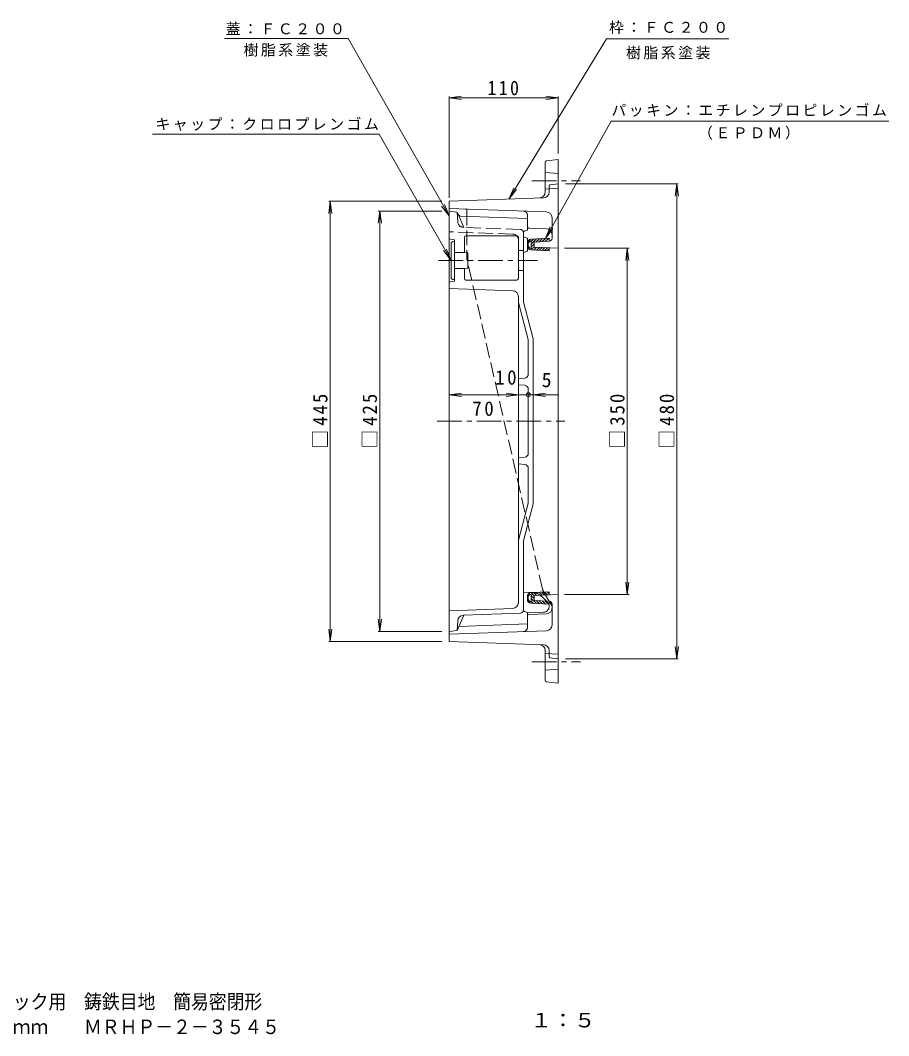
# Model space of a CAD drawing. Units: millimetres, scale not verified. Extents: x -960 to 817, y -688 to 698.
# Drawn here: x -60 to 817, y -688 to 338 of the extents above; entities that cross this region are included whole.
import ezdxf
from ezdxf.enums import TextEntityAlignment as Align

# ---------------------------------------------------------------- set-up
doc = ezdxf.new("R2010")
doc.units = ezdxf.units.MM
doc.header["$LTSCALE"] = 5
doc.header["$PDMODE"] = 32
doc.header["$PDSIZE"] = 4
doc.linetypes.add('CHAIN1', pattern=[8, 5, -1, 1, -1])
doc.linetypes.add('DASHED3', pattern=[4, 3, -1])
for name, color, linetype, lineweight in [('0-0_通り芯', 3, 'Continuous', 9), ('0-1_躯体', 2, 'Continuous', 9), ('0-2_仕上', 7, 'Continuous', 9), ('0-4_その他', 7, 'Continuous', 9), ('0-6_ハッチ', 6, 'Continuous', 9)]:
    doc.layers.add(name, color=color, linetype=linetype, lineweight=lineweight)
doc.layers.add('F-5_F-5ﾚｲﾔ', color=2, linetype='Continuous')
doc.styles.add('ＭＳ ゴシック', font='')
doc.styles.get('ＭＳ ゴシック').set_extended_font_data('MS Gothic')

msp = doc.modelspace()

# ---------------------------------------------------------------- linework, layer by layer
at = {"layer": '0-0_通り芯'}
for p, q in [((380.867, 144.463), (372.867, 145.463)), ((372.867, 145.463), (372.867, -279.537)), ((381.905, 142.158), (380.867, 144.463)), ((451.867, 137.79), (384.524, 140.391)), ((451.867, 137.79), (451.867, 126.046)), ((447.867, 123.821), (447.867, 53.621)), ((448.893, 125.055), (451.867, 126.046)), ((378.367, 116.463), (372.867, 117.463)), ((377.867, 114.963), (378.367, 114.963)), ((388.367, 118.963), (388.367, 103.305)), ((441.367, 120.463), (389.867, 120.463)), ((442.867, 118.963), (442.867, 77.164)), ((374.867, 111.963), (374.867, 78.963)), ((378.367, 103.463), (388.367, 103.463)), ((391.867, 103.213), (382.32, 103.463)), ((391.867, 87.713), (391.867, 103.213)), ((442.867, 105.463), (447.867, 105.463)), ((451.867, 104.796), (447.867, 103.463)), ((378.367, 87.463), (388.367, 87.463)), ((391.867, 87.713), (382.32, 87.463)), ((388.367, 87.621), (388.367, 77.164)), ((442.867, 85.463), (447.867, 85.463)), ((377.867, 75.963), (378.367, 75.963)), ((441.367, 75.664), (389.867, 75.664)), ((437.081, 64.885), (372.867, 67.179)), ((442.867, 58.889), (442.867, -250.183)), ((442.867, 52.963), (452.867, 15.643)), ((447.867, 53.621), (457.867, 16.301)), ((452.867, -19.417), (452.867, 15.643)), ((457.867, 16.301), (457.867, -150.375)), ((449.265, -23.397), (442.867, -24.037)), ((449.265, -30.677), (442.867, -30.037)), ((452.867, -34.657), (452.867, -99.417)), ((449.265, -103.397), (442.867, -104.037)), ((449.265, -110.677), (442.867, -110.037)), ((452.867, -114.657), (452.867, -149.716)), ((442.867, -187.037), (452.867, -149.716)), ((447.867, -187.695), (457.867, -150.375)), ((447.867, -257.895), (447.867, -187.695)), ((456.331, -240.14), (447.867, -239.624)), ((437.087, -256.179), (372.867, -258.534)), ((387.867, -262.987), (380.867, -278.537)), ((444.977, -260.893), (387.282, -263.008)), ((448.893, -259.129), (451.867, -260.12)), ((468.087, -260.045), (451.867, -260.64)), ((451.867, -271.864), (451.867, -260.12)), ((381.514, -268.614), (380.867, -278.537)), ((451.867, -271.864), (382.667, -274.537)), ((380.867, -278.537), (372.867, -279.537))]:
    msp.add_line(p, q, dxfattribs=at)
at = {"layer": '0-0_通り芯', "linetype": 'DASHED3'}
for p, q in [((381.514, 134.54), (380.867, 144.463)), ((387.867, 128.913), (381.905, 142.158)), ((437.087, 122.105), (372.867, 124.46)), ((444.977, 126.819), (387.282, 128.935)), ((457.166, -240.191), (456.331, -240.14)), ((466.859, -244.556), (472.11, -249.807))]:
    msp.add_line(p, q, dxfattribs=at)
at = {"layer": '0-0_通り芯', "linetype": 'CHAIN1'}
for p, q in [((362.195, 95.463), (462.214, 95.463)), ((360.867, -67.037), (489.867, -67.037))]:
    msp.add_line(p, q, dxfattribs=at)
at = {"layer": '0-0_通り芯'}
for points in [[(378.367, 116.463), (378.367, 74.463), (372.867, 73.463)], [(451.867, 104.796), (451.867, 118.13), (447.867, 119.463)]]:
    msp.add_lwpolyline(points, dxfattribs=at)
at = {"layer": '0-0_通り芯', "linetype": 'DASHED3'}
for centre, radius, start, end in [((387.501, 134.931), 6, 183.73221, 267.89999), ((444.867, 123.821), 3, 0, 87.90012), ((436.867, 116.109), 6, 0, 87.90012), ((456.252, -255.163), 15, 45.00003, 86.50954), ((467.867, -254.049), 6, 20.44215, 45.00005)]:
    msp.add_arc(centre, radius, start, end, dxfattribs=at)
at = {"layer": '0-0_通り芯'}
for centre, radius, start, end in [((384.64, 143.389), 3, 204.23552, 267.78801), ((449.367, 123.632), 1.5, 108.43555, 180), ((377.867, 111.963), 3, 90, 180), ((389.867, 118.963), 1.5, 90, 180), ((441.367, 118.963), 1.5, 0, 90), ((377.867, 78.963), 3, 180, 270), ((389.867, 77.164), 1.5, 180, 270), ((441.367, 77.164), 1.5, 270, 0), ((436.867, 58.889), 6, 0, 87.95462), ((448.867, -19.417), 4, 275.71063, 0), ((448.867, -34.657), 4, 0, 84.28937), ((448.867, -99.417), 4, 275.71063, 0), ((448.867, -114.657), 4, 0, 84.28937), ((436.867, -250.183), 6, 272.09988, 0), ((467.867, -254.049), 6, 272.09995, 20.44215), ((387.501, -269.004), 6, 92.10001, 176.26779), ((444.867, -257.895), 3, 272.09988, 0), ((449.367, -257.706), 1.5, 180, 251.56445)]:
    msp.add_arc(centre, radius, start, end, dxfattribs=at)
at = {"layer": '0-1_躯体'}
for p, q in [((471.195, 196.116), (482.867, 197.463)), ((482.867, -331.537), (482.867, 197.463)), ((469.867, 164.62), (469.867, 194.626)), ((473.867, 171.068), (473.867, 164.759)), ((474.756, 172.062), (482.867, 172.963)), ((468.075, 158.762), (372.867, 155.463)), ((471.069, 144.658), (372.867, 147.963)), ((451.867, 129.746), (451.867, 141.437)), ((476.867, 117.901), (476.867, 138.662)), ((453.307, 128.247), (471.107, 127.535)), ((474.033, 114.906), (458.867, 114.063)), ((458.869, 114.063), (458.867, 108.963)), ((458.867, 108.963), (482.867, 107.963)), ((474.033, -248.979), (458.867, -248.137)), ((476.867, -251.975), (476.867, -272.735)), ((451.867, -263.82), (451.867, -275.511)), ((453.307, -262.321), (471.107, -261.609)), ((471.069, -278.732), (372.867, -282.037)), ((469.867, -298.694), (469.867, -328.7)), ((473.867, -305.142), (473.867, -298.833)), ((474.756, -306.136), (482.867, -307.037)), ((471.195, -330.19), (482.867, -331.537))]:
    msp.add_line(p, q, dxfattribs=at)
at = {"layer": '0-1_躯体', "linetype": 'CHAIN1'}
for p, q in [((456.471, 175.963), (505.608, 175.963)), ((456.471, -310.037), (505.608, -310.037))]:
    msp.add_line(p, q, dxfattribs=at)
at = {"layer": '0-1_躯体', "linetype": 'DASHED3'}
for p, q in [((482.867, 183.463), (469.867, 184.463)), ((482.867, 168.463), (469.867, 167.463)), ((390.867, 145.907), (390.867, 96.963)), ((467.335, -236.714), (390.867, 96.963)), ((469.093, -241.081), (476.867, -254.037)), ((482.867, -302.537), (469.867, -301.537)), ((482.867, -317.537), (469.867, -318.537))]:
    msp.add_line(p, q, dxfattribs=at)
at = {"layer": '0-1_躯体'}
for points in [[(468.075, -292.836), (372.867, -289.537), (372.867, 155.463)], [(458.867, -248.137), (458.867, -243.037), (482.867, -242.037)]]:
    msp.add_lwpolyline(points, dxfattribs=at)
for centre, radius, start, end in [((471.367, 194.626), 1.5, 96.58289, 180), ((463.867, 164.62), 6, 271.98476, 0), ((467.867, 164.759), 6, 271.9847, 0), ((474.867, 171.068), 1, 96.34164, 180), ((447.867, 141.437), 4, 0, 88.07256), ((470.867, 138.662), 6, 0, 88.07253), ((453.367, 129.746), 1.5, 180, 267.70943), ((470.867, 121.54), 6, 0, 87.70927), ((473.867, 117.901), 3, 273.17978, 0), ((470.867, -255.613), 6, 272.29073, 0), ((473.867, -251.975), 3, 0, 86.82022), ((453.367, -263.82), 1.5, 92.29057, 180), ((447.867, -275.511), 4, 271.92744, 0), ((470.867, -272.735), 6, 271.92747, 0), ((463.867, -298.694), 6, 0, 88.01524), ((467.867, -298.833), 6, 0, 88.0153), ((474.867, -305.142), 1, 180, 263.65836), ((471.367, -328.7), 1.5, 180, 263.41711)]:
    msp.add_arc(centre, radius, start, end, dxfattribs=at)
at = {"layer": '0-1_躯体', "linetype": 'DASHED3'}
for centre, radius, start, end in [((389.367, 145.907), 1.5, 0, 88.07239), ((481.955, -233.363), 15, 192.90775, 210.96381)]:
    msp.add_arc(centre, radius, start, end, dxfattribs=at)
at = {"layer": '0-2_仕上'}
for p, q in [((271.057, 319.696), (146.056, 319.696)), ((655.305, 319.398), (531.962, 319.398)), ((372.867, 259.823), (385.26, 261.455)), ((372.867, 158.777), (372.867, 261.323)), ((482.867, 259.823), (372.867, 259.823)), ((372.867, 259.823), (385.26, 258.192)), ((482.867, 259.823), (470.474, 261.455)), ((482.867, 259.823), (470.474, 258.192)), ((482.867, 203.472), (482.867, 261.323)), ((536.376, 236.419), (816.839, 236.419)), ((73.272, 223.177), (302.312, 223.177)), ((490.367, 172.963), (604.367, 172.963)), ((602.867, 172.963), (601.235, 160.57)), ((602.867, -307.037), (602.867, 172.963)), ((602.867, 172.963), (604.498, 160.57)), ((252.867, 155.463), (251.235, 143.07)), ((365.367, 155.463), (251.367, 155.463)), ((252.867, -289.537), (252.867, 155.463)), ((252.867, 155.463), (254.498, 143.07)), ((302.867, 145.463), (301.235, 133.07)), ((365.367, 145.463), (301.367, 145.463)), ((302.867, -279.537), (302.867, 145.463)), ((302.867, 145.463), (304.498, 133.07)), ((554.868, 107.963), (489.254, 107.963)), ((552.867, 107.963), (551.235, 95.57)), ((552.867, -242.037), (552.867, 107.963)), ((552.867, 107.963), (554.498, 95.57)), ((372.867, -40.202), (385.26, -38.57)), ((372.867, -40.202), (385.26, -41.833)), ((482.798, -40.202), (372.867, -40.202)), ((442.867, -40.202), (430.474, -38.57)), ((442.867, -40.202), (430.474, -41.833)), ((457.867, -40.202), (470.26, -38.57)), ((457.867, -40.202), (470.26, -41.833)), ((552.867, -242.037), (551.235, -229.644)), ((552.867, -242.037), (554.498, -229.644)), ((554.868, -242.037), (489.254, -242.037)), ((302.867, -279.537), (301.235, -267.144)), ((302.867, -279.537), (304.498, -267.144)), ((252.867, -289.537), (251.235, -277.144)), ((252.867, -289.537), (254.498, -277.144)), ((365.367, -279.537), (301.367, -279.537)), ((365.367, -289.537), (251.367, -289.537)), ((602.867, -307.037), (601.235, -294.644)), ((602.867, -307.037), (604.498, -294.644)), ((490.367, -307.037), (604.367, -307.037))]:
    msp.add_line(p, q, dxfattribs=at)
msp.add_point((452.867, -40.202), dxfattribs=at)
at = {"layer": '0-4_その他'}
for p, q in [((302.312, 223.177), (374.867, 95.463)), ((433.164, 157.553), (441.014, 167.28)), ((372.867, 140.486), (368.164, 152.068)), ((470.162, 117.695), (477.624, 127.724)), ((374.867, 95.463), (367.327, 105.433)), ((374.867, 95.463), (370.164, 107.044))]:
    msp.add_line(p, q, dxfattribs=at)
for points in [[(271.057, 319.696), (372.867, 140.486), (365.326, 150.456)], [(531.962, 319.398), (433.164, 157.553), (438.229, 168.981)], [(536.376, 236.419), (470.162, 117.695), (474.774, 129.314)]]:
    msp.add_lwpolyline(points, dxfattribs=at)
at = {"layer": '0-6_ハッチ'}
for p, q in [((451.867, 110.089), (451.867, 112.895)), ((451.867, 110.089), (451.867, 112.895)), ((451.944, 113.677), (455.085, 116.818)), ((451.944, 113.677), (455.085, 116.818)), ((455.645, 116.889), (473.867, 117.901)), ((455.68, 115.267), (455.867, 115.279)), ((455.68, 115.267), (455.867, 115.279)), ((455.867, 111.943), (461.116, 117.193)), ((455.867, 111.943), (461.116, 117.193)), ((455.867, 114.771), (458.122, 117.026)), ((455.867, 114.771), (458.122, 117.026)), ((455.867, 107.598), (455.867, 115.279)), ((455.867, 107.598), (455.867, 115.279)), ((473.867, 114.897), (458.867, 114.063)), ((458.867, 114.063), (458.867, 108.963)), ((460.93, 114.178), (464.111, 117.359)), ((460.93, 114.178), (464.111, 117.359)), ((463.925, 114.344), (467.106, 117.525)), ((466.919, 114.511), (470.101, 117.692)), ((466.919, 114.511), (470.101, 117.692)), ((469.915, 114.677), (473.096, 117.858)), ((469.915, 114.677), (473.096, 117.858)), ((473.867, 114.897), (473.867, 117.901)), ((451.867, 110.771), (452.867, 111.771)), ((451.867, 110.771), (452.867, 111.771)), ((452.268, 108.344), (453.184, 109.26)), ((452.867, 110.601), (452.867, 112.273)), ((452.867, 110.601), (452.867, 112.273)), ((453.568, 106.816), (454.623, 107.871)), ((453.568, 106.816), (454.623, 107.871)), ((455.674, 106.094), (458.867, 109.286)), ((455.7, 106.092), (473.867, 105.336)), ((455.867, 107.598), (455.731, 107.604)), ((455.867, 107.598), (455.731, 107.604)), ((455.867, 109.115), (458.868, 112.116)), ((455.867, 109.115), (458.868, 112.116)), ((458.389, 105.98), (461.272, 108.863)), ((458.39, 105.98), (461.272, 108.863)), ((458.867, 108.963), (473.867, 108.338)), ((461.104, 105.867), (463.987, 108.75)), ((461.105, 105.867), (463.987, 108.75)), ((463.82, 105.754), (466.703, 108.637)), ((466.535, 105.641), (469.418, 108.524)), ((466.535, 105.641), (469.418, 108.524)), ((469.25, 105.528), (472.133, 108.41)), ((469.251, 105.528), (472.133, 108.41)), ((471.966, 105.415), (473.867, 107.316)), ((471.966, 105.415), (473.867, 107.316)), ((473.867, 105.336), (473.867, 108.338)), ((451.867, -244.163), (451.867, -246.969)), ((451.867, -244.163), (451.867, -246.969)), ((451.867, -244.845), (452.867, -245.845)), ((451.867, -244.845), (452.867, -245.845)), ((452.268, -242.418), (453.184, -243.333)), ((452.268, -242.418), (453.184, -243.333)), ((452.867, -244.675), (452.867, -246.347)), ((452.867, -244.675), (452.867, -246.347)), ((453.568, -240.889), (454.623, -241.945)), ((453.568, -240.889), (454.623, -241.945)), ((455.674, -240.167), (458.867, -243.36)), ((455.674, -240.167), (458.867, -243.36)), ((455.7, -240.166), (473.867, -239.409)), ((455.7, -240.166), (473.867, -239.409)), ((455.867, -241.672), (455.731, -241.678)), ((455.867, -241.672), (455.731, -241.678)), ((455.867, -241.672), (455.867, -249.352)), ((455.867, -241.672), (455.867, -249.352)), ((455.867, -243.188), (458.868, -246.19)), ((455.867, -243.189), (458.868, -246.19)), ((455.867, -246.017), (461.116, -251.267)), ((455.867, -246.017), (461.116, -251.267)), ((458.389, -240.054), (461.272, -242.937)), ((458.39, -240.054), (461.272, -242.937)), ((458.867, -243.037), (473.867, -242.412)), ((458.869, -248.137), (458.867, -243.037)), ((461.104, -239.941), (463.987, -242.824)), ((461.105, -239.941), (463.987, -242.824)), ((463.82, -239.828), (466.703, -242.71)), ((466.535, -239.715), (469.418, -242.597)), ((466.535, -239.715), (469.418, -242.597)), ((469.25, -239.602), (472.133, -242.484)), ((469.251, -239.602), (472.133, -242.484)), ((471.966, -239.489), (473.867, -241.389)), ((471.966, -239.489), (473.867, -241.389)), ((473.867, -239.409), (473.867, -242.412)), ((451.944, -247.751), (455.085, -250.892)), ((451.944, -247.751), (455.085, -250.892)), ((455.645, -250.963), (473.867, -251.975)), ((455.645, -250.963), (473.867, -251.975)), ((455.68, -249.341), (455.867, -249.352)), ((455.68, -249.341), (455.867, -249.352)), ((455.867, -248.845), (458.122, -251.1)), ((455.867, -248.845), (458.122, -251.1)), ((473.867, -248.97), (458.867, -248.137)), ((460.93, -248.252), (464.111, -251.433)), ((460.93, -248.252), (464.111, -251.433)), ((463.925, -248.418), (467.106, -251.599)), ((463.925, -248.418), (467.106, -251.599)), ((466.919, -248.584), (470.101, -251.766)), ((466.919, -248.584), (470.101, -251.766)), ((469.915, -248.751), (473.096, -251.932)), ((469.915, -248.751), (473.096, -251.932)), ((473.867, -248.97), (473.867, -251.975))]:
    msp.add_line(p, q, dxfattribs=at)
msp.add_lwpolyline([(458.869, -248.137), (458.867, -243.037), (473.867, -242.412)], dxfattribs=at)
for centre, radius, start, end in [((455.867, 112.895), 4, 93.17979, 180), ((455.867, 112.895), 4, 93.17979, 180), ((455.867, 112.273), 3, 93.57632, 179.99998), ((455.867, 112.273), 3, 93.57632, 179.99998), ((455.867, 110.089), 4, 180, 267.61418), ((455.867, 110.089), 4, 180, 267.61418), ((455.867, 110.601), 3, 180, 267.39743), ((455.867, 110.601), 3, 180, 267.39743), ((455.867, -244.163), 4, 92.38582, 180), ((455.867, -244.163), 4, 92.38582, 180), ((455.867, -244.675), 3, 92.60257, 180), ((455.867, -244.675), 3, 92.60257, 180), ((455.867, -246.969), 4, 180, 266.82021), ((455.867, -246.969), 4, 180, 266.82021), ((455.867, -246.347), 3, 180.00002, 266.42368), ((455.867, -246.347), 3, 180.00002, 266.42368)]:
    msp.add_arc(centre, radius, start, end, dxfattribs=at)

# ---------------------------------------------------------------- texts
at = {"layer": '0-2_仕上', "char_height": 11, "attachment_point": 7, "style": 'ＭＳ ゴシック'}
for s, insert in [('\\T1.17;蓋：ＦＣ２００', (147.232, 323.433)), ('\\T1.17;枠：ＦＣ２００', (534.437, 324.389)), ('\\T1.17;樹脂系塗装', (165.317, 301.489)), ('\\T1.17;樹脂系塗装', (551.575, 298.665)), ('\\T1.17;パッキン：エチレンプロピレンゴム', (536.755, 240.695)), ('\\T1.17;キャップ：クロロプレンゴム', (76.234, 226.48)), ('\\T1.17;（ＥＰＤＭ）', (624.255, 217.576))]:
    msp.add_mtext(s, dxfattribs=dict(at, insert=insert))
at = {"layer": '0-2_仕上', "color": 2, "insert": (411.617, 262.323), "char_height": 14.66, "attachment_point": 7, "style": 'ＭＳ ゴシック'}
msp.add_mtext('\\T1.27;\\W0.9;110', dxfattribs=at)
at = {"layer": '0-2_仕上', "color": 2, "char_height": 14.66, "attachment_point": 7, "rotation": 90, "style": 'ＭＳ ゴシック'}
for s, insert in [('\\T1.21;\\W0.95;□445', (250.367, -94.537)), ('\\T1.21;\\W0.95;□425', (300.367, -94.537)), ('\\T1.21;\\W0.95;□350', (550.367, -94.537)), ('\\T1.21;\\W0.95;□480', (600.367, -94.537))]:
    msp.add_mtext(s, dxfattribs=dict(at, insert=insert))
at = {"layer": '0-4_その他', "color": 2, "style": 'ＭＳ ゴシック'}
msp.add_text('5', height=14.66, dxfattribs=at).set_placement((466.333, -36.918), align=Align.BOTTOM_LEFT)
at = {"layer": '0-4_その他', "color": 2, "char_height": 14.66, "attachment_point": 7, "style": 'ＭＳ ゴシック'}
for s, insert in [('\\T1.27;\\W0.95;10', (419.48, -30.252)), ('\\T1.27;\\W0.95;70', (396.404, -61.753))]:
    msp.add_mtext(s, dxfattribs=dict(at, insert=insert))
at = {"layer": 'F-5_F-5ﾚｲﾔ', "style": 'ＭＳ ゴシック'}
for s, width, p in [('カラー舗装用鉄蓋\u3000インターロッキングブロック用\u3000鋳鉄目地\u3000簡易密閉形', 0.9, (-427.763, -665.276)), ('１：５', 1.1, (454.889, -683.96)), ('充填深さ７０ｍｍ\u3000\u3000ＭＲＨＰ－２－３５４５', 0.9, (-175.918, -690.722))]:
    msp.add_text(s, height=14.66, dxfattribs=dict(at, width=width)).set_placement(p, align=Align.BOTTOM_LEFT)

doc.saveas('drawing.dxf')
